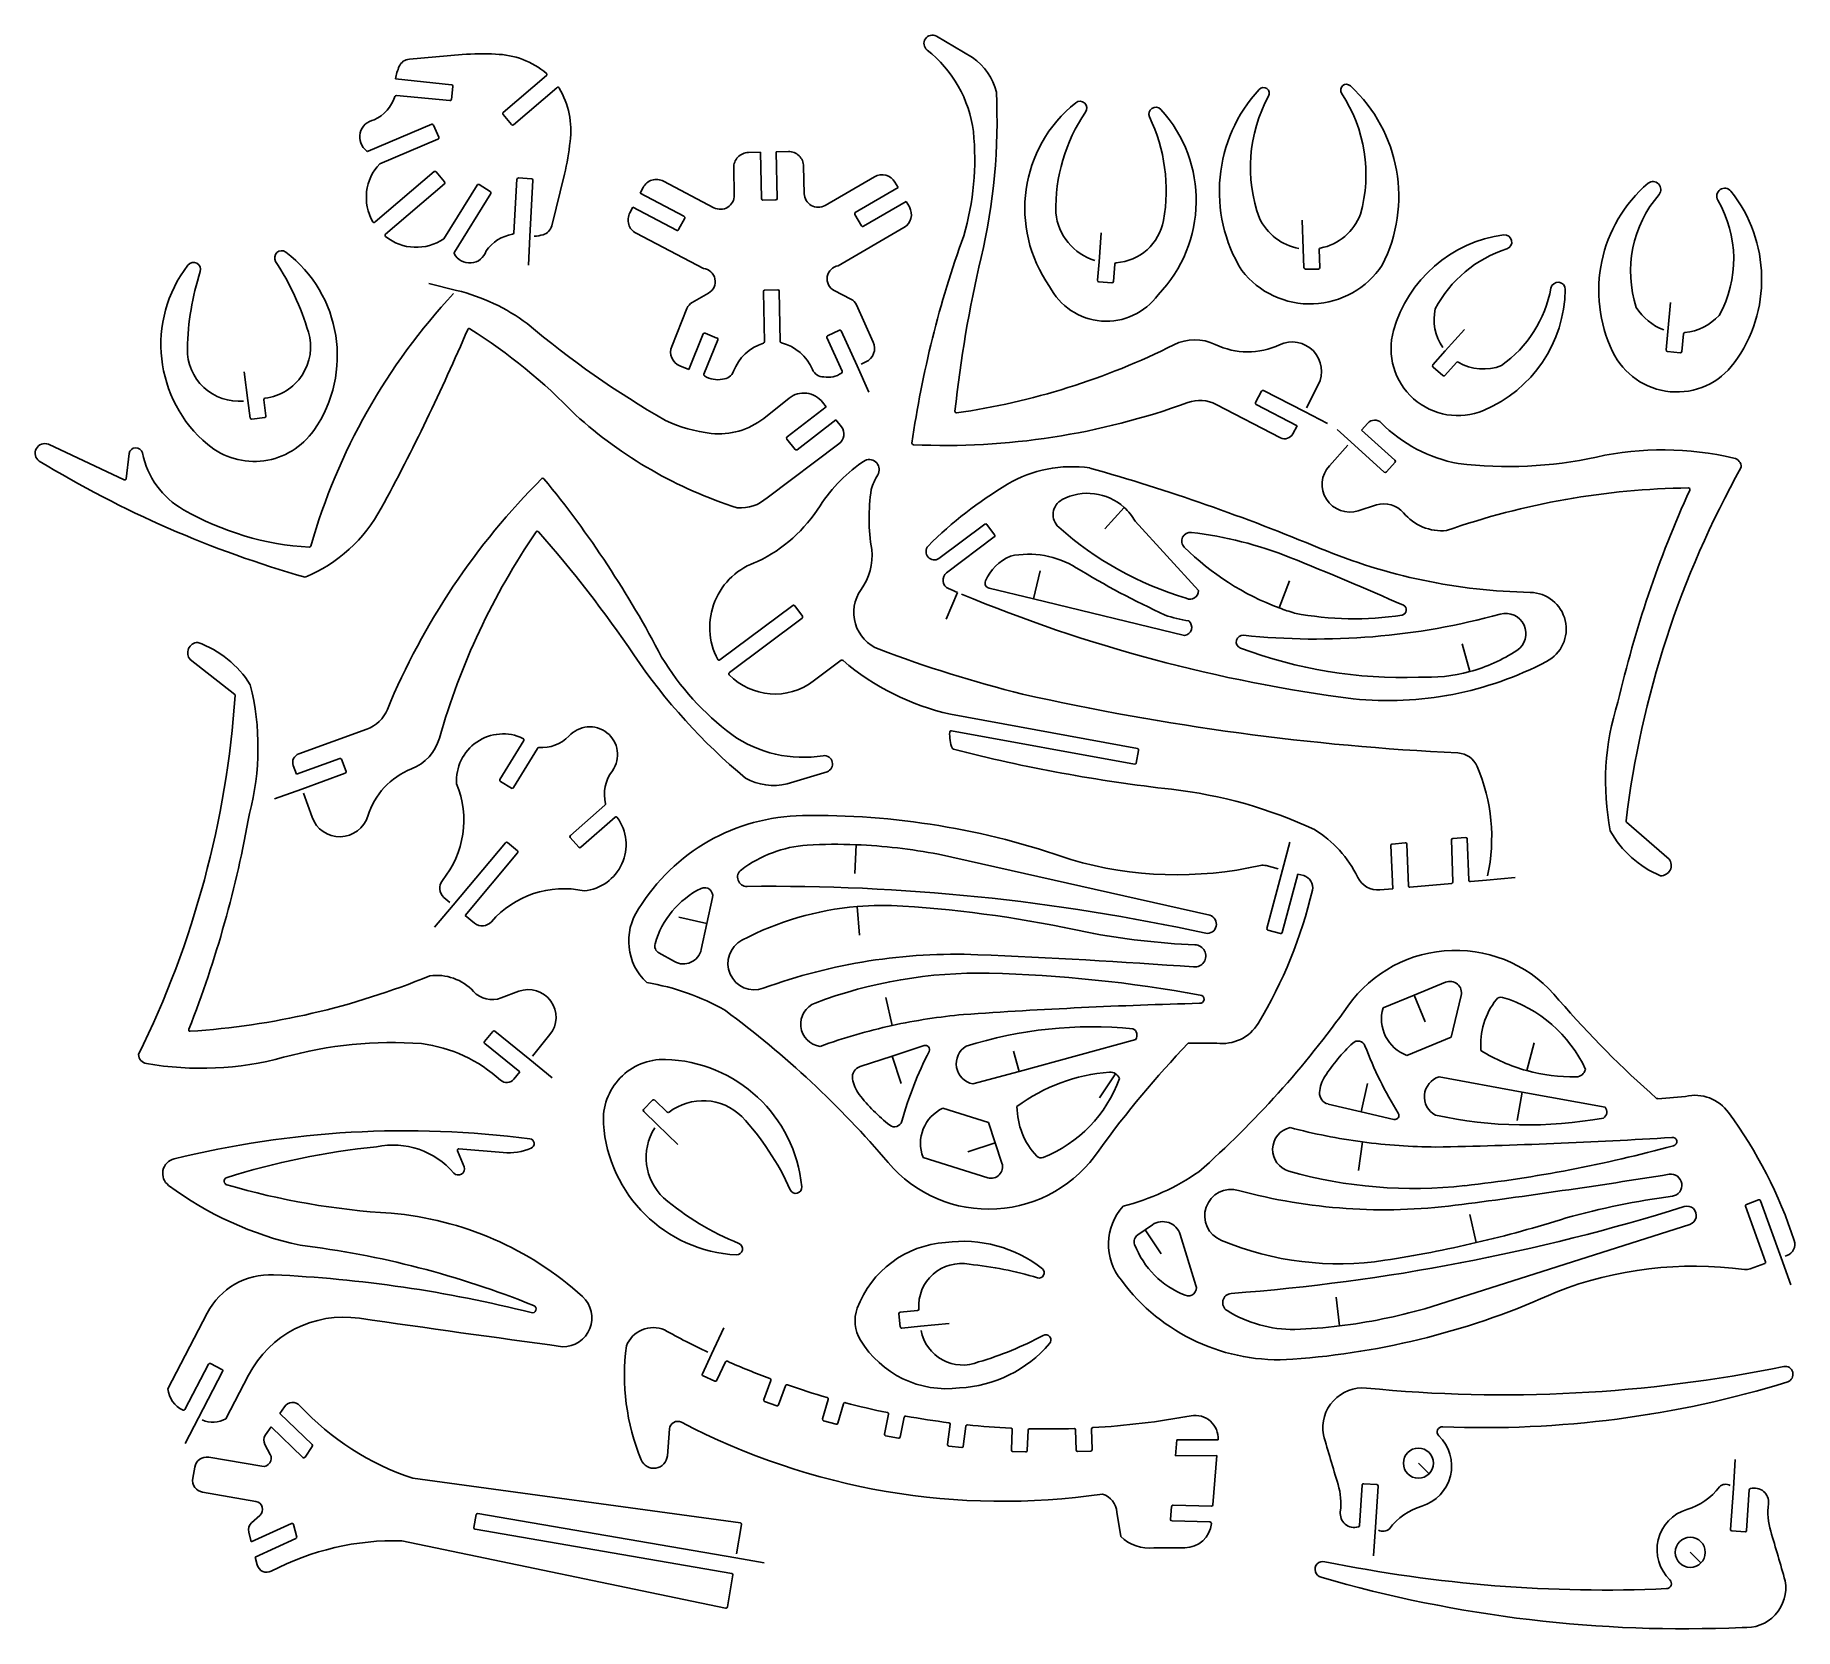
# Model space of a CAD drawing. Extents: x 0.1 to 12.3, y 0.1 to 11.2.
import ezdxf

# ---------------------------------------------------------------- set-up
doc = ezdxf.new("R2010")
doc.units = 0
doc.layers.add('WHITE', color=7, linetype='CONTINUOUS')

msp = doc.modelspace()

# ---------------------------------------------------------------- linework, layer by layer
at = {"layer": 'WHITE', "linetype": 'CONTINUOUS'}
for p, q in [((6.368, 11.148), (6.618999, 11.001)), ((2.713999, 10.99), (3.081, 11.021)), ((3.664999, 10.876), (3.365, 10.62)), ((3.006, 10.812), (2.618, 10.853)), ((2.624, 10.737), (2.994999, 10.702)), ((3.006, 10.711), (3.015, 10.801)), ((3.437, 10.535), (3.736999, 10.792)), ((2.868999, 10.538), (2.428999, 10.351)), ((2.917999, 10.448), (2.881999, 10.532)), ((3.364, 10.605), (3.423, 10.536)), ((2.509, 10.265), (2.911999, 10.435)), ((5.065, 10.343), (5.147999, 10.344)), ((5.147999, 10.344), (5.155, 10.023)), ((5.257999, 10.347), (5.342, 10.349)), ((5.264999, 10.025), (5.257999, 10.347)), ((2.884999, 10.21), (2.476999, 9.861)), ((2.957999, 10.139), (2.898999, 10.208)), ((3.46, 10.157), (3.437999, 9.784999)), ((3.562, 10.161), (3.470999, 10.166)), ((3.549999, 9.760999), (3.571, 10.15)), ((3.789, 10.192), (3.700999, 9.833999)), ((4.475999, 10.144), (4.826, 9.96)), ((4.967, 10.047), (4.962999, 10.236)), ((5.447999, 10.247), (5.452, 10.057)), ((5.596, 9.975999), (5.939, 10.175)), ((6.080999, 10.137), (6.103, 10.099)), ((2.549, 9.776), (2.957, 10.125)), ((3.184, 10.117), (2.953, 9.744999)), ((3.026, 9.652), (3.278, 10.058)), ((3.275, 10.072), (3.197999, 10.12)), ((4.314, 10.061), (4.335, 10.1)), ((4.618, 9.901), (4.314, 10.061)), ((5.164999, 10.013), (5.255, 10.015)), ((6.103, 10.099), (5.806, 9.925999)), ((4.243, 9.923999), (4.263, 9.963)), ((4.263, 9.963), (4.566999, 9.803999)), ((4.580999, 9.807999), (4.623, 9.887999)), ((5.802999, 9.913), (5.848, 9.835)), ((5.861999, 9.831), (6.158999, 10.003)), ((6.158999, 10.003), (6.181, 9.965)), ((3.539999, 9.560999), (3.549999, 9.760999)), ((4.752999, 9.538999), (4.285999, 9.782999)), ((6.143, 9.822999), (5.688, 9.557999)), ((7.51, 9.786), (7.495999, 9.586)), ((8.904, 9.873999), (8.911999, 9.673999)), ((8.911999, 9.673999), (8.916999, 9.543999)), ((9.027, 9.545), (9.022, 9.67)), ((7.495999, 9.586), (7.486, 9.456999)), ((7.596, 9.447999), (7.605, 9.569)), ((8.927, 9.534999), (9.017, 9.534999)), ((2.848, 9.435), (3.042, 9.387)), ((7.494999, 9.446), (7.585, 9.439)), ((4.675, 9.303), (4.788, 9.368)), ((5.169, 9.378), (5.176, 9.031)), ((5.269, 9.390999), (5.178999, 9.388999)), ((5.285999, 9.032999), (5.278999, 9.380999)), ((5.659999, 9.385999), (5.776, 9.326999)), ((5.814, 9.286999), (5.929999, 9.029)), ((11.459, 9.302), (11.44, 9.102999)), ((4.532999, 8.998999), (4.638, 9.262)), ((4.750999, 9.085), (4.651999, 8.838999)), ((4.756999, 8.805999), (4.853, 9.043999)), ((4.847, 9.057), (4.763999, 9.090999)), ((5.609, 9.06), (5.714, 8.826999)), ((5.696, 9.111), (5.613999, 9.072999)), ((5.817999, 8.864), (5.709, 9.105999)), ((10.03, 9.116999), (9.897, 8.967)), ((11.44, 9.102999), (11.428, 8.973999)), ((11.537, 8.963), (11.549, 9.085)), ((9.897, 8.967), (9.810999, 8.869999)), ((11.437, 8.963), (11.526, 8.954)), ((1.567999, 8.822999), (1.595, 8.623999)), ((4.651999, 8.838999), (4.59, 8.864)), ((5.901, 8.680999), (5.817999, 8.864)), ((5.879, 8.890999), (5.846, 8.876)), ((9.812, 8.855999), (9.878999, 8.796999)), ((9.894, 8.798), (9.973999, 8.887999)), ((8.623, 8.689), (8.581, 8.609999)), ((8.92, 8.546999), (8.635999, 8.694)), ((9.015999, 8.732), (8.934, 8.572999)), ((1.595, 8.623999), (1.610999, 8.501999)), ((1.72, 8.517), (1.705, 8.628999)), ((5.171, 8.5), (5.347, 8.64)), ((5.605, 8.579), (5.334, 8.371)), ((5.578999, 8.612), (5.605, 8.579)), ((8.753999, 8.366), (8.309, 8.597)), ((8.586, 8.595999), (8.869, 8.449)), ((9.079999, 8.463999), (8.92, 8.546999)), ((1.621999, 8.494), (1.712, 8.505999)), ((5.401999, 8.282999), (5.671999, 8.491)), ((5.671999, 8.491), (5.71, 8.442)), ((8.869, 8.449), (8.84, 8.392999)), ((9.145999, 8.423999), (9.241999, 8.336999)), ((9.315999, 8.418999), (9.359, 8.467)), ((9.548, 8.21), (9.315999, 8.418999)), ((0.210999, 8.321), (0.736999, 8.074)), ((5.692999, 8.324), (5.195, 7.949999)), ((5.331999, 8.357), (5.388, 8.284999)), ((9.093, 8.171999), (9.222, 8.314999)), ((9.241999, 8.336999), (9.473999, 8.128)), ((0.750999, 8.081999), (0.772, 8.255999)), ((9.487999, 8.128999), (9.548999, 8.196)), ((7.535999, 7.735), (7.67, 7.882999)), ((9.418999, 7.9), (9.293, 7.86)), ((6.703999, 7.765999), (6.386, 7.527999)), ((6.771999, 7.691999), (6.717999, 7.763999)), ((8.185, 7.307), (7.745999, 7.787)), ((6.439, 7.429999), (6.769999, 7.677999)), ((7.087999, 7.442999), (7.040999, 7.249)), ((6.734, 7.322999), (7.040999, 7.249)), ((8.815999, 7.373), (8.746, 7.185999)), ((5.372, 7.203), (4.867, 6.826)), ((5.439, 7.129), (5.386, 7.201)), ((6.436999, 7.109), (6.513999, 7.294)), ((7.040999, 7.249), (8.088999, 6.993999)), ((4.933, 6.737999), (5.436999, 7.114999)), ((10.014, 6.938), (10.067, 6.744999)), ((1.503, 6.586999), (1.195, 6.828)), ((5.709, 6.822999), (5.514999, 6.677999)), ((1.947999, 6.175), (2.418999, 6.346)), ((7.762, 6.210999), (6.465, 6.448999)), ((3.342, 5.998), (3.506999, 6.268)), ((6.473, 6.335), (7.743, 6.103)), ((2.230999, 6.143), (1.930999, 6.033999)), ((2.275, 6.052999), (2.243999, 6.137)), ((3.601999, 6.212999), (3.436, 5.940999)), ((7.754, 6.111), (7.769999, 6.198999)), ((1.930999, 6.033999), (1.909, 6.092999)), ((1.968, 5.931), (2.269, 6.039999)), ((3.421999, 5.936999), (3.345999, 5.984)), ((5.61, 6.051), (5.333, 5.966)), ((1.779999, 5.861999), (1.968, 5.931)), ((2.039999, 5.735), (1.978999, 5.902999)), ((3.831, 5.609), (4.07, 5.82)), ((4.140999, 5.735), (3.904, 5.526999)), ((11.153, 5.702), (11.448, 5.446)), ((3.017999, 5.125999), (3.38, 5.559)), ((3.394, 5.559999), (3.463, 5.501999)), ((3.89, 5.527999), (3.829999, 5.594999)), ((5.802999, 5.344999), (5.810999, 5.545)), ((8.819999, 5.563), (8.767999, 5.369999)), ((9.52, 5.539), (9.531999, 5.239999)), ((9.619, 5.558), (9.529, 5.55)), ((9.640999, 5.26), (9.63, 5.547999)), ((9.939, 5.578), (9.949999, 5.288)), ((10.038, 5.596), (9.947999, 5.587999)), ((10.06, 5.298999), (10.049, 5.586999)), ((3.464999, 5.487999), (3.101999, 5.054999)), ((8.263999, 5.056), (6.381999, 5.479)), ((8.654999, 5.4), (8.739, 5.377999)), ((8.767999, 5.369999), (8.659999, 4.965)), ((8.765999, 4.936999), (8.875, 5.342)), ((8.875, 5.342), (8.914999, 5.330999)), ((9.940999, 5.276999), (9.652, 5.250999)), ((10.183, 5.298999), (10.071, 5.289)), ((10.382, 5.317999), (10.183, 5.298999)), ((2.888999, 4.973), (3.017999, 5.125999)), ((2.953999, 5.179999), (2.994999, 5.144999)), ((4.776999, 4.999), (4.815999, 5.178999)), ((9.531999, 5.239999), (9.442999, 5.231999)), ((3.101999, 5.054999), (3.165999, 5.001999)), ((4.581999, 5.041999), (4.776999, 4.999)), ((5.835999, 4.918), (5.818999, 5.117)), ((4.737999, 4.818999), (4.776999, 4.999)), ((8.666999, 4.953), (8.753999, 4.928999)), ((4.443999, 4.795), (4.552, 4.735)), ((3.349999, 4.482999), (3.473, 4.528999)), ((9.899, 4.592), (9.682, 4.502999)), ((6.018, 4.486999), (6.060999, 4.291999)), ((9.682, 4.502999), (9.465, 4.414)), ((9.758, 4.317999), (9.682, 4.502999)), ((9.937999, 4.210999), (10.007, 4.5)), ((3.292, 4.250999), (3.234999, 4.181)), ((3.236999, 4.166999), (3.479, 3.97)), ((3.549, 4.056), (3.305999, 4.251999)), ((3.688999, 4.229), (3.566999, 4.078999)), ((6.283999, 4.152999), (6.060999, 4.079999)), ((6.942999, 3.973999), (7.75, 4.196)), ((8.312, 4.17), (8.114, 4.169)), ((9.630999, 4.085), (9.937999, 4.210999)), ((10.514, 4.172999), (10.461, 3.98)), ((3.703999, 3.93), (3.549, 4.056)), ((6.060999, 4.079999), (5.839, 4.006999)), ((6.124, 3.89), (6.060999, 4.079999)), ((6.903999, 4.113999), (6.942999, 3.973999)), ((3.479, 3.97), (3.438999, 3.92)), ((6.622, 3.887), (6.942999, 3.973999)), ((7.5, 3.790999), (7.611, 3.957999)), ((10.43, 3.831), (9.854999, 3.936)), ((9.357999, 3.888999), (9.312999, 3.694)), ((10.394, 3.634), (10.43, 3.831)), ((11.005, 3.726), (10.43, 3.831)), ((11.37, 3.785), (11.563, 3.801)), ((4.337999, 3.71), (4.401, 3.775)), ((4.432, 3.605999), (4.339, 3.696)), ((4.414999, 3.775), (4.501999, 3.691999)), ((6.729, 3.619999), (6.413, 3.719)), ((9.083999, 3.747999), (9.312999, 3.694)), ((9.312999, 3.694), (9.541, 3.641)), ((4.576, 3.467999), (4.432, 3.605999)), ((6.776, 3.479), (6.729, 3.619999)), ((3.048, 3.424), (3.094, 3.312999)), ((3.365, 3.411), (3.058, 3.437999)), ((6.586999, 3.415999), (6.776, 3.479)), ((6.822999, 3.338), (6.776, 3.479)), ((9.295, 3.286999), (9.321999, 3.484999)), ((6.276, 3.377), (6.723999, 3.236999)), ((12.069, 3.082999), (11.985, 3.052)), ((12.225, 2.683), (12.082, 3.076999)), ((10.066, 2.982), (10.111, 2.786999)), ((11.979, 3.039), (12.118, 2.654999)), ((7.815, 2.875999), (7.763999, 2.841)), ((7.866, 2.911), (7.815, 2.875999)), ((7.927, 2.71), (7.815, 2.875999)), ((8.168, 2.490999), (8.059, 2.842999)), ((9.753999, 2.328999), (11.592, 2.914)), ((12.265, 2.697), (12.253, 2.693)), ((12.112, 2.641999), (12.011, 2.605)), ((12.293, 2.494999), (12.225, 2.683)), ((9.14, 2.408999), (9.163999, 2.21)), ((1.039999, 1.774999), (1.312999, 2.299)), ((6.118, 2.203999), (6.109, 2.293999)), ((6.118, 2.305), (6.237999, 2.315999)), ((6.257999, 2.207999), (6.129, 2.194999)), ((6.456999, 2.226999), (6.257999, 2.207999)), ((4.894999, 2.196), (4.809999, 2.015)), ((4.809999, 2.015), (4.745999, 1.878999)), ((4.846, 1.832999), (4.906, 1.960999)), ((1.322, 1.945), (1.157999, 1.631)), ((1.251999, 1.572), (1.419, 1.894)), ((1.414999, 1.907999), (1.335, 1.949)), ((1.598999, 1.868999), (1.440999, 1.565999)), ((4.750999, 1.865), (4.833, 1.827999)), ((5.219999, 1.832), (5.171, 1.7)), ((5.274, 1.662999), (5.322999, 1.794999)), ((1.815999, 1.601999), (1.848, 1.649)), ((2.039999, 1.386999), (1.815999, 1.601999)), ((5.177, 1.687), (5.261, 1.656999)), ((5.618, 1.700999), (5.578999, 1.565)), ((5.684999, 1.536), (5.723999, 1.671)), ((6.037, 1.598), (6.008999, 1.46)), ((1.159, 1.394999), (1.251999, 1.572)), ((1.715999, 1.453999), (1.754999, 1.511)), ((1.754999, 1.511), (1.975999, 1.299)), ((4.518, 1.496999), (4.502999, 1.309999)), ((5.585999, 1.552999), (5.672999, 1.529)), ((6.116, 1.437999), (6.144999, 1.577)), ((6.462999, 1.527999), (6.446, 1.388)), ((6.554999, 1.375), (6.572999, 1.514999)), ((6.894, 1.491), (6.888, 1.350999)), ((6.998, 1.347), (7.004, 1.488)), ((7.333, 1.488999), (7.337999, 1.348999)), ((7.447999, 1.353), (7.442999, 1.495)), ((1.75, 1.319), (1.713, 1.386999)), ((1.991, 1.299999), (2.040999, 1.373999)), ((6.015999, 1.447999), (6.105, 1.430999)), ((6.454999, 1.376999), (6.544, 1.366999)), ((7.348, 1.338999), (7.438, 1.343)), ((8.036, 1.419999), (8.027, 1.309999)), ((8.321, 1.421), (8.036, 1.419999)), ((1.212, 1.154), (1.225999, 1.231999)), ((1.322999, 1.299999), (1.692, 1.236999)), ((6.896999, 1.34), (6.986999, 1.337)), ((8.027, 1.309999), (8.312, 1.310999)), ((8.312, 1.310999), (8.284999, 0.97)), ((9.711, 1.258), (9.784, 1.184999)), ((11.907, 1.282999), (11.894, 1.083999)), ((2.737999, 1.154999), (5.008999, 0.845)), ((9.319999, 1.106999), (9.300999, 0.825999)), ((9.421999, 1.11), (9.331, 1.116)), ((9.411999, 0.814999), (9.430999, 1.098999)), ((1.649999, 0.994), (1.281, 1.057)), ((11.894, 1.083999), (11.875, 0.8)), ((11.986, 0.791999), (12.004, 1.072999)), ((1.62, 0.845), (1.677999, 0.897)), ((3.177, 0.902), (3.161, 0.813)), ((4.977, 0.601999), (3.187999, 0.91)), ((7.646999, 0.750999), (7.619999, 0.917999)), ((7.999, 0.958), (7.992, 0.867999)), ((8.001999, 0.857999), (8.265, 0.851)), ((8.274999, 0.961), (8.01, 0.967)), ((1.618, 0.713999), (1.6, 0.781)), ((1.896999, 0.839999), (1.618, 0.713999)), ((1.644999, 0.607999), (1.927999, 0.736)), ((1.932999, 0.746999), (1.911, 0.833999)), ((3.17, 0.800999), (4.948999, 0.495)), ((5.017, 0.833), (4.982999, 0.630999)), ((9.397999, 0.615999), (9.411999, 0.814999)), ((11.884, 0.788999), (11.975, 0.782999)), ((4.907, 0.254), (2.663, 0.721)), ((8.090999, 0.671999), (7.876999, 0.671)), ((11.595, 0.640999), (11.669, 0.566999)), ((1.659999, 0.552999), (1.644999, 0.607999)), ((5.175, 0.568), (4.977, 0.601999)), ((4.956999, 0.483999), (4.919, 0.261999))]:
    msp.add_line(p, q, dxfattribs=at)
for centre in [(9.7103, 1.258699), (11.5953, 0.640699)]:
    msp.add_circle(centre, 0.104227, dxfattribs=at)
for centre, radius, start, end in [((6.339399, 11.0982), 0.057412, 60.13067, 231.9325), ((2.720999, 10.9062), 0.084091, 94.77492, 156.3004), ((3.2164, 9.4924), 1.534584, 86.42833, 95.06192), ((3.298599, 10.4535), 0.570657, 50.05431, 88.65447), ((5.774899, 10.3787), 0.857097, 7.326501, 51.87996), ((6.386499, 10.6643), 0.409173, 13.67274, 55.37392), ((2.9684, 10.7957), 0.355054, 156.0196, 170.7128), ((3.6584, 10.8835), 0.00999, 311.3485, 48.65222), ((2.6232, 10.727), 0.010031, 85.42679, 156.5014), ((3.005, 10.802), 0.010049, 354.2894, 84.28995), ((3.7439, 10.7848), 0.009972, 24.77514, 133.7811), ((3.2627, 10.497), 0.570664, 352.1439, 30.77607), ((2.656599, 10.564), 4.132098, 346.7083, 2.732642), ((9.3744, 10.0722), 1.043924, 137.3136, 211.6773), ((8.6367, 10.7526), 0.040408, 330.9588, 137.3066), ((9.2117, 10.7752), 0.040355, 47.50749, 213.375), ((8.322199, 10.19), 1.024401, 344.428, 33.33949), ((8.5302, 10.0386), 1.043918, 332.8361, 47.23601), ((2.3545, 10.8159), 0.273005, 295.2603, 341.8836), ((2.995999, 10.712), 0.010049, 264.2894, 354.2927), ((3.371099, 10.6121), 0.00998, 127.6736, 225.001), ((7.917399, 9.9551), 0.935956, 128.5585, 215.2438), ((8.3772, 9.956199), 1.180545, 145.61, 181.5628), ((7.3643, 10.6505), 0.047437, 324.6022, 129.6973), ((7.8893, 10.6086), 0.047529, 43.03741, 204.3542), ((7.233499, 10.0091), 0.935995, 315.8398, 42.46269), ((9.5698, 10.2397), 1.024397, 151.2132, 200.1384), ((2.490099, 10.4501), 0.120347, 99.12594, 233.7871), ((2.8726, 10.5287), 0.009962, 19.34433, 111.1614), ((3.4305, 10.5426), 0.00999, 221.3478, 310.5363), ((6.7809, 10.0799), 1.18055, 349.8571, 25.54701), ((2.908699, 10.4444), 0.009962, 289.3443, 21.15681), ((2.3001, 10.5646), 1.534821, 345.9502, 354.5565), ((4.7224, 10.2997), 1.911892, 343.7595, 5.652123), ((2.753299, 10.032), 0.337639, 136.3561, 210.0354), ((2.425699, 10.3604), 0.009962, 227.8439, 289.3443), ((5.066999, 10.239), 0.104043, 91.10162, 181.6523), ((5.343999, 10.245), 0.104019, 1.101625, 91.10171), ((2.891, 10.202), 0.01, 36.8699, 126.8721), ((2.9504, 10.1325), 0.00999, 311.3478, 40.54084), ((3.47, 10.156), 0.010049, 84.28941, 174.2925), ((3.561, 10.151), 0.010049, 354.2894, 84.28995), ((4.427299, 10.0521), 0.103988, 62.07986, 152.5725), ((5.991, 10.0849), 0.104028, 30.06625, 119.9908), ((11.9406, 9.386199), 0.979717, 130.6038, 205.5921), ((11.3361, 10.0857), 0.0553, 322.4879, 126.7663), ((3.192499, 10.1116), 0.01004, 56.78475, 147.5734), ((3.2696, 10.0635), 0.01004, 326.7848, 57.57302), ((4.871, 10.0448), 0.096, 242.0469, 1.312877), ((5.165, 10.023), 0.009999, 180, 269.9973), ((5.255, 10.025), 0.009999, 270, 359.9945), ((5.548, 10.0592), 0.096025, 181.3128, 299.9814), ((11.9922, 9.5197), 0.811253, 138.9935, 198.0754), ((11.8344, 10.0398), 0.055324, 39.56693, 208.9741), ((11.0854, 9.6042), 0.811165, 331.1663, 30.26348), ((11.1104, 9.464499), 0.979992, 323.6773, 38.53289), ((4.334699, 9.874899), 0.104006, 151.8335, 242.0798), ((4.6138, 9.891899), 0.009992, 337.0273, 65.22714), ((5.8118, 9.917799), 0.010043, 125.2724, 208.6096), ((6.0909, 9.913), 0.104028, 300.0659, 29.99081), ((7.5788, 9.960899), 0.383578, 185.5203, 253.0532), ((8.9482, 10.0489), 0.376759, 205.4496, 259.8801), ((8.957099, 10.0496), 0.37672, 281.1578, 339.0683), ((2.4697, 9.867899), 0.010044, 209.3885, 316.6135), ((2.5557, 9.768499), 0.010056, 131.7732, 228.2245), ((2.7617, 10.0232), 0.337625, 230.9506, 304.5138), ((3.472699, 9.5065), 0.27302, 99.21046, 145.7802), ((3.427999, 9.786), 0.010049, 275.7101, 354.2894), ((3.5473, 10.1155), 0.355085, 275.285, 285.3004), ((3.619499, 9.854199), 0.083966, 284.8305, 346.0796), ((4.572099, 9.8126), 0.009998, 239.3311, 332.6654), ((5.8569, 9.839599), 0.010018, 207.3324, 300.6699), ((13.2849, 7.3211), 7.157082, 160.0338, 171.9125), ((7.591199, 9.9358), 0.357527, 273.6563, 349.7208), ((10.4269, 8.856699), 0.923739, 97.77046, 164.2139), ((10.3072, 9.7217), 0.050568, 289.4019, 95.90225), ((1.828499, 9.6135), 0.048708, 54.18827, 211.569), ((1.312399, 8.933699), 0.902209, 325.0611, 52.86972), ((3.0343, 9.646499), 0.009936, 146.4659, 200.6235), ((3.132499, 9.697099), 0.12036, 206.7141, 342.0468), ((9.032, 9.6702), 0.010001, 101.5392, 181.1458), ((10.5798, 8.862599), 0.850766, 107.4979, 152.2302), ((1.8939, 9.011699), 0.902237, 142.4124, 230.2522), ((3.052, 8.944499), 1.877418, 162.2455, 178.7944), ((1.2179, 9.5327), 0.0487, 341.1926, 143.0125), ((0.214799, 8.562099), 1.877314, 16.5864, 33.12548), ((4.743299, 9.447899), 0.091553, 299.2248, 83.92235), ((5.7025, 9.467399), 0.091752, 99.09274, 242.4301), ((15.0827, 7.6377), 8.63393, 166.7677, 173.9412), ((7.615, 9.569), 0.009999, 95.71275, 180), ((8.958899, 9.8921), 0.599221, 217.8968, 326.5725), ((8.927, 9.545), 0.010049, 185.7106, 270), ((9.017, 9.545), 0.009999, 270, 0), ((7.5466, 9.6139), 0.440962, 206.8091, 324.3672), ((7.496, 9.455999), 0.010049, 174.2894, 264.2867), ((7.585999, 9.449), 0.010049, 264.2894, 354.2872), ((9.792499, 9.5584), 0.850851, 305.5338, 349.4759), ((10.6785, 9.3926), 0.05058, 0.453353, 168.1347), ((6.161999, 6.433099), 4.296748, 136.972, 164.0339), ((2.7149, 8.053199), 1.373323, 53.4889, 76.22077), ((4.7154, 9.229399), 0.083985, 118.7627, 157.1597), ((5.178999, 9.378999), 0.009999, 90, 185.7076), ((5.268999, 9.380999), 0.009999, 0, 89.99727), ((5.737599, 9.252299), 0.083991, 24.42717, 62.79429), ((9.8052, 9.407199), 0.923909, 292.7181, 359.1194), ((7.7502, 14.1516), 6.537525, 229.8172, 240.0866), ((10.1616, 9.1849), 0.342706, 167.5129, 214.4551), ((11.5508, 9.479199), 0.391629, 212.635, 249.2419), ((11.5123, 9.482899), 0.391575, 276.7021, 316.428), ((1.6712, 8.9953), 0.357868, 276.8688, 16.67767), ((-10.6255, 15.0082), 14.95424, 331.5191, 336.7954), ((3.1284, 9.1127), 0.010012, 55.99251, 160.6575), ((0.973399, 5.719899), 4.029357, 44.12017, 57.57363), ((4.760399, 9.081599), 0.010065, 69.04423, 160.1103), ((4.8436, 9.047599), 0.010065, 339.0442, 70.11636), ((5.165999, 9.0305), 0.010012, 287.5261, 2.862405), ((5.296, 9.0338), 0.010002, 184.5746, 258.4654), ((5.618099, 9.063899), 0.00998, 114.2539, 203.1975), ((5.6999, 9.1019), 0.00998, 24.25392, 113.199), ((5.835499, 8.9855), 0.104031, 294.7175, 24.71744), ((8.1605, 8.719799), 0.324632, 64.16116, 116.6282), ((8.8353, 8.826), 0.203659, 332.5165, 115.3823), ((9.983799, 8.9825), 0.463153, 164.2773, 292.6284), ((11.559, 9.084099), 0.01004, 95.77015, 174.8572), ((1.532799, 8.9764), 0.35788, 178.7832, 275.1625), ((4.6295, 8.9602), 0.103993, 158.0967, 247.6768), ((5.2644, 8.712399), 0.323009, 107.1784, 159.4106), ((5.211799, 8.7117), 0.322923, 23.02386, 75.25362), ((5.804899, 13.4255), 4.937813, 278.1862, 296.5894), ((8.527099, 9.477499), 0.517068, 244.1932, 295.2914), ((11.5022, 9.176499), 0.493762, 205.6205, 323.6732), ((11.438, 8.972999), 0.010049, 174.2894, 264.2867), ((11.527, 8.964), 0.010049, 264.2894, 354.2867), ((4.7663, 8.802499), 0.010016, 159.377, 238.0553), ((4.850399, 8.9359), 0.167721, 237.7885, 282.2546), ((4.8835, 8.855999), 0.084037, 271.7048, 339.0849), ((5.586299, 8.870999), 0.084002, 203.1174, 270.4774), ((5.616, 8.952099), 0.16762, 260.0375, 304.5244), ((5.7053, 8.822199), 0.009936, 304.8033, 28.88658), ((9.818599, 8.863499), 0.01, 139.4608, 228.6535), ((9.886099, 8.8041), 0.01004, 225, 322.3286), ((9.9813, 8.881199), 0.009976, 61.89658, 137.0309), ((10.161, 9.1855), 0.343431, 239.3653, 291.5225), ((5.4492, 8.5117), 0.164029, 37.69423, 128.5398), ((8.6321, 8.6848), 0.009992, 67.02728, 155.2249), ((1.7149, 8.630099), 0.00996, 95.19405, 186.3402), ((6.426, 13.2343), 4.922067, 267.4732, 290.0316), ((6.5069, 8.5479), 0.00996, 173.6598, 276.3378), ((8.195599, 8.3787), 0.245996, 62.54954, 109.8715), ((8.589799, 8.605299), 0.009976, 151.8937, 247.7784), ((1.620799, 8.503899), 0.009982, 190.9722, 276.9123), ((1.7101, 8.515799), 0.009982, 280.9722, 6.9151), ((5.908699, 10.7798), 3.042454, 227.8255, 252.3851), ((4.916599, 9.395499), 1.005483, 244.8953, 263.7422), ((4.863, 8.888799), 0.495971, 263.5169, 308.3856), ((5.642899, 8.3914), 0.08404, 306.6242, 37.01989), ((9.4064, 8.423999), 0.063998, 44.62125, 137.7865), ((10.1713, 9.184499), 1.01456, 224.8483, 259.4764), ((0.1868, 8.2586), 0.066982, 68.80265, 234.6015), ((0.8178, 8.250199), 0.046165, 12.23431, 172.7826), ((1.6389, 8.705699), 0.503983, 230.2978, 325.0518), ((5.34, 8.362999), 0.01, 126.8699, 216.8666), ((6.209, 8.327), 0.009999, 174.2926, 270), ((8.7834, 8.422899), 0.064012, 242.6738, 332.1539), ((4.0271, 14.5759), 7.45986, 238.6677, 254.1687), ((1.4404, 8.3789), 0.589515, 191.6359, 240.2648), ((5.395999, 8.290999), 0.01, 216.8699, 306.8721), ((6.4537, 7.3228), 1.058961, 123.1904, 147.3574), ((5.9017, 8.144599), 0.070104, 329.4433, 113.2737), ((9.541399, 8.2025), 0.01, 319.4608, 48.64943), ((10.3328, 11.0375), 2.871518, 263.0633, 282.3098), ((11.4055, 6.1156), 2.16592, 76.88382, 102.2755), ((11.8824, 8.16), 0.066619, 0.859761, 77.34059), ((0.7411, 8.0831), 0.00998, 245.7461, 353.6567), ((7.108799, 4.597999), 4.922054, 134.9243, 157.4822), ((3.639499, 8.0753), 0.010076, 41.77296, 130.1696), ((-1.885999, 3.542099), 7.157148, 27.49162, 39.36933), ((6.294699, 7.9013), 0.392209, 148.024, 164.3657), ((7.3052, 7.2977), 0.867632, 81.59625, 120.795), ((3.5715, -5.4804), 14.17233, 67.35121, 74.19305), ((9.2343, 8.0425), 0.191707, 137.4952, 287.8301), ((9.4805, 8.1356), 0.01, 229.4608, 318.6494), ((17.7606, 4.9104), 6.658911, 150.7804, 173.0946), ((5.0095, 8.1574), 0.278253, 265.5681, 311.8097), ((7.2114, 7.8083), 1.309562, 171.2728, 189.5515), ((8.2894, 5.639999), 2.795476, 120.7282, 135.0493), ((7.294999, 7.832999), 0.117647, 117.8719, 228.4475), ((7.4165, 7.603099), 0.377632, 47.83347, 117.861), ((11.6485, 2.742199), 5.276206, 90.7113, 109.2959), ((18.6271, 4.8015), 7.729309, 155.5309, 167.0625), ((11.5834, 8.008), 0.009947, 329.8265, 92.28843), ((2.136899, 9.591799), 1.988179, 240.1725, 266.6581), ((1.5727, 8.390799), 1.076788, 292.917, 331.4999), ((4.6545, 8.473699), 1.076874, 296.1439, 327.4301), ((7.415699, 7.6036), 0.377801, 29.04135, 47.69262), ((9.4717, 7.7314), 0.176666, 40.01735, 107.3582), ((9.874099, 8.0696), 0.34897, 220.06, 275.08), ((7.6697, 4.926699), 4.937909, 145.6486, 164.0455), ((3.601399, 7.7075), 0.01, 40.53915, 146.7877), ((-2.870399, 2.007699), 8.63391, 34.19456, 41.36984), ((6.71, 7.757999), 0.01, 36.8699, 126.8705), ((6.763999, 7.685999), 0.01, 306.8699, 36.87045), ((8.7754, 9.504799), 2.350639, 228.4733, 253.3274), ((8.1302, 7.6497), 0.060682, 83.56596, 224.6664), ((7.815599, 5.020799), 2.708329, 68.23159, 83.18461), ((2.021199, 7.617), 0.010001, 268.8542, 348.4635), ((5.5152, 7.5499), 0.406881, 324.392, 5.797466), ((6.354599, 7.576799), 0.058029, 138.777, 302.759), ((9.4025, 8.9398), 1.87267, 225.3743, 249.4776), ((10.5581, 11.2712), 3.977838, 247.3932, 268.9615), ((5.2746, 7.051899), 0.477781, 107.741, 207.8094), ((7.017199, 7.238599), 0.336221, 113.8967, 156.4389), ((7.0067, 6.9257), 0.632933, 58.43697, 101.4555), ((10.3351, 12.3513), 5.732238, 238.4764, 245.4563), ((0.121399, -14.2187), 23.42931, 66.12029, 68.20604), ((6.477799, 7.379), 0.064, 127.2633, 247.2011), ((6.7417, 7.358099), 0.035934, 155.5033, 257.6269), ((5.378, 7.195), 0.01, 36.8699, 126.8705), ((6.0675, 7.1546), 0.27231, 144.4305, 249.242), ((10.643, 17.0657), 10.60824, 246.7355, 247.0937), ((10.6148, 17.0772), 10.6082, 247.4227, 262.6571), ((8.127699, 7.303899), 0.057477, 242.3204, 3.097116), ((9.5902, 7.171999), 0.036636, 280.6965, 64.41614), ((10.4811, 7.039999), 0.254047, 297.6545, 88.89483), ((5.430999, 7.122999), 0.01, 306.8699, 36.87099), ((8.224399, 7.8702), 0.781477, 249.7564, 262.1747), ((8.079999, 7.0517), 0.058397, 278.8655, 49.37738), ((9.0008, 11.7588), 4.788279, 263.9724, 285.47), ((9.400899, 8.9404), 1.872648, 249.5299, 252.9555), ((9.2658, 9.3316), 2.220497, 259.2599, 278.5782), ((10.3149, 7.0086), 0.140339, 303.8146, 105.2442), ((8.4932, 6.9512), 0.04605, 84.01704, 249.4439), ((1.2492, 6.8752), 0.071871, 91.75513, 221.0509), ((1.006399, 6.275499), 0.713302, 32.04795, 70.28728), ((7.689599, 9.1812), 4.132159, 214.1761, 230.1898), ((6.098199, 7.8368), 1.911952, 211.2125, 233.0918), ((9.1293, 15.2504), 8.927711, 249.2823, 255.9703), ((9.5895, 9.8493), 3.144662, 249.2817, 272.2143), ((9.770299, 7.838199), 1.132747, 285.1846, 303.3492), ((4.8608, 6.8338), 0.009963, 208.612, 308.4802), ((4.939199, 6.73), 0.010041, 127.7753, 224.1931), ((5.249199, 7.033299), 0.44372, 224.37, 306.8002), ((5.7143, 6.814499), 0.010056, 48.22452, 121.9447), ((6.8431, 8.131599), 1.724558, 229.4091, 257.3353), ((9.498499, 8.912599), 2.36876, 264.197, 297.6836), ((9.7701, 7.838199), 1.132742, 267.0093, 285.1943), ((-0.121399, 6.219599), 1.786032, 345.1546, 14.0767), ((10.8371, 23.8672), 17.70676, 257.3685, 267.2385), ((-5.1374, 7.0326), 6.658859, 333.7744, 356.094), ((1.496, 6.579699), 0.010024, 355.9958, 46.20156), ((2.334699, 6.5771), 0.245995, 290.0408, 337.5108), ((12.7938, 5.983799), 1.786006, 162.125, 191.0658), ((3.9646, 6.1694), 0.192833, 324.711, 138.5739), ((2.609799, 6.373), 0.324638, 291.5393, 344.0885), ((3.3635, 5.9909), 0.322368, 64.55576, 184.2515), ((3.4983, 6.272799), 0.009936, 331.1134, 68.09141), ((3.625399, 6.4959), 0.278263, 267.0338, 314.3739), ((5.444899, 7.007699), 0.857033, 234.7281, 279.3404), ((6.7037, 6.306699), 0.243453, 175.4532, 202.6362), ((6.471, 6.3252), 0.010031, 78.46615, 175.4261), ((1.9692, 6.114599), 0.063957, 109.3406, 199.7382), ((2.2346, 6.1336), 0.009995, 19.88517, 110.9566), ((3.6107, 6.207999), 0.010004, 88.28164, 150.1133), ((5.5908, 6.105), 0.057404, 289.573, 96.80313), ((6.488299, 6.216799), 0.010066, 202.2251, 256.7921), ((9.233799, 16.9045), 11.04474, 255.5942, 263.5809), ((7.7442, 6.1129), 0.009972, 263.0888, 349.0266), ((7.7603, 6.2012), 0.009946, 347.2213, 80.15926), ((9.976099, 6.0272), 0.154002, 22.85158, 87.05956), ((2.265599, 6.049399), 0.009995, 289.8852, 20.95615), ((2.9197, 5.5904), 0.517052, 111.643, 162.7181), ((3.350499, 5.9929), 0.009972, 149.037, 243.178), ((4.345099, 5.891699), 0.278256, 143.2989, 193.0224), ((5.2422, 6.365), 0.409201, 241.0297, 282.8204), ((8.965499, 5.595099), 1.253085, 347.7395, 23.11333), ((2.4296, 5.715199), 0.662145, 320.8348, 22.35095), ((3.4271, 5.945499), 0.009972, 239.0353, 333.178), ((7.641699, 2.7603), 3.188773, 64.9868, 83.56654), ((-6.0089, 7.092599), 7.729293, 338.5493, 350.0871), ((2.2315, 5.804399), 0.203662, 199.9206, 342.7484), ((4.0641, 5.828), 0.00994, 306.4088, 5.767696), ((4.148099, 5.728), 0.00992, 37.21644, 135.4069), ((5.4607, 4.3898), 1.357327, 90.8738, 148.4506), ((5.5239, 0.4291), 5.318562, 70.48031, 90.90388), ((3.8942, 5.545799), 0.322372, 275.6611, 35.71127), ((8.583999, 4.980599), 0.782911, 25.60934, 58.76263), ((11.6641, 5.987999), 0.713192, 209.1132, 247.3109), ((11.1598, 5.7093), 0.009946, 170.1589, 227.0318), ((3.3875, 5.5524), 0.00999, 49.46019, 138.6522), ((3.457, 5.493999), 0.01, 323.1295, 53.1301), ((3.837599, 5.601499), 0.01, 131.3449, 220.5392), ((3.8975, 5.534599), 0.01, 221.3476, 310.5392), ((5.5402, 4.6677), 0.877952, 94.45526, 126.6598), ((5.664199, 1.7028), 3.845003, 87.81195, 92.86523), ((5.656199, 1.703), 3.845121, 79.11965, 87.69272), ((9.5299, 5.539999), 0.01004, 95.14276, 185.7674), ((9.619999, 5.547999), 0.009999, 0, 95.70734), ((9.949, 5.577999), 0.010049, 95.71059, 179.9973), ((10.039, 5.585999), 0.010049, 5.710593, 95.70734), ((5.053999, 5.3202), 0.064243, 126.2634, 271.7846), ((8.0375, 7.969699), 2.632812, 253.7554, 282.6707), ((8.632999, 5.3189), 0.08405, 74.82242, 102.3661), ((11.3915, 5.4017), 0.071796, 268.0034, 38.09896), ((3.0083, 5.2441), 0.084038, 140.9888, 229.7317), ((4.761499, 5.191699), 0.05596, 346.8826, 115.9695), ((5.2242, -8.8178), 14.07481, 77.64401, 90.68472), ((8.8933, 5.249799), 0.084049, 346.3773, 75.03785), ((9.428999, 5.385399), 0.154037, 205.5337, 275.2146), ((9.651, 5.261), 0.010049, 185.7101, 275.7106), ((9.939999, 5.287), 0.010049, 275.7128, 5.710593), ((10.0701, 5.299), 0.01004, 180.0027, 275.1428), ((3.7841, 4.578299), 0.662065, 77.62418, 139.1894), ((5.005899, 4.693699), 0.610688, 116.1245, 164.2955), ((5.9974, 3.017399), 2.107163, 86.22861, 94.85669), ((5.8833, 5.951099), 3.17468, 328.8091, 346.8712), ((3.219899, 5.0664), 0.083979, 230.0721, 318.7179), ((4.628, 4.8775), 0.393091, 145.5216, 227.2165), ((5.997799, 3.0174), 2.107199, 94.86751, 117.6474), ((5.5932, -3.2596), 8.397161, 77.48377, 86.29377), ((8.245699, 4.9945), 0.064236, 261.3149, 73.42902), ((5.105899, 4.7223), 0.1831, 117.9786, 289.8202), ((8.390299, 10.0811), 5.235124, 259.2408, 267.4896), ((8.669799, 4.9627), 0.010066, 166.7921, 253.8992), ((8.756099, 4.938799), 0.010022, 257.9052, 349.6949), ((4.4718, 4.8436), 0.05596, 164.0265, 240.2293), ((4.6139, 4.845799), 0.126918, 240.8095, 347.8138), ((6.4999, 0.9115), 3.874614, 87.70585, 110.1055), ((4.7909, -41.272), 46.09271, 85.81825, 87.68219), ((8.1598, 4.7743), 0.076697, 264.1631, 89.10387), ((9.9684, 3.897), 0.916245, 38.54845, 144.6586), ((2.903399, 4.2904), 0.348972, 42.90982, 97.97221), ((6.6593, 1.458299), 3.196572, 88.66095, 110.7266), ((6.513099, -4.6606), 9.317213, 79.58147, 88.64146), ((0.8515, 9.517), 5.276193, 273.7328, 292.3167), ((3.288199, 4.6486), 0.176739, 223.0282, 290.465), ((3.5396, 4.349199), 0.191738, 321.1815, 110.3252), ((4.0987, 2.986499), 1.623825, 60.22842, 80.70416), ((9.929499, 4.5184), 0.079654, 346.6442, 112.5089), ((0.931399, -0.992), 6.69478, 40.34361, 53.59156), ((5.583799, 4.301899), 0.156393, 110.9034, 261.989), ((9.135, -32.5412), 36.99919, 91.45891, 93.997), ((3.7597, 8.298999), 6.694706, 311.4229, 324.6638), ((8.195499, 4.4745), 0.028609, 264.9869, 84.98575), ((9.723999, 4.3383), 0.269836, 163.7075, 249.839), ((10.6531, 4.1582), 0.510669, 141.943, 184.5149), ((10.2827, 4.448599), 0.040028, 73.60239, 142.413), ((10.0275, 3.598999), 0.927061, 24.80967, 73.29487), ((16.1119, 9.185999), 7.19102, 221.0028, 228.6595), ((6.918699, 0.406699), 3.978753, 102.4487, 109.937), ((6.911099, 0.405199), 3.978678, 95.1205, 102.3372), ((7.4526, 1.3401), 2.943097, 84.57204, 107.3692), ((8.3513, 4.456799), 0.289474, 262.1974, 328.836), ((1.194199, 4.261999), 0.010031, 156.5014, 274.5748), ((2.600199, 1.302399), 2.87149, 86.03011, 105.3101), ((2.664499, 3.1613), 1.01464, 47.80418, 82.38259), ((3.242999, 4.175), 0.01, 143.1301, 233.1323), ((3.299499, 4.2444), 0.01, 49.46085, 138.6524), ((6.292299, 4.125599), 0.028622, 333.8826, 106.8523), ((6.6493, 4.0274), 0.143026, 121.7676, 258.9965), ((13.3119, -0.799999), 7.190905, 136.2897, 143.9774), ((7.709199, 4.224999), 0.050056, 324.5954, 64.15239), ((10.0882, 3.277699), 1.220828, 133.0383, 147.2016), ((9.2911, 4.1317), 0.05257, 21.53831, 133.3065), ((11.8494, 5.1016), 2.683411, 200.7475, 211.8895), ((0.902499, 4.094599), 0.0666, 183.9566, 260.0568), ((1.2711, 6.161299), 2.165894, 259.8927, 285.283), ((4.477499, 3.6387), 0.418458, 88.42521, 183.7959), ((4.462399, 3.0801), 0.977218, 5.572909, 88.44028), ((8.709699, 2.8963), 2.683385, 153.0368, 164.1763), ((10.7846, 5.156499), 1.220184, 238.3316, 254.6209), ((3.389199, 3.9602), 0.064, 227.5335, 321.0885), ((5.8623, 3.934499), 0.076152, 107.8163, 188.6832), ((6.0198, 3.9583), 0.235461, 188.6222, 217.4929), ((7.656699, 2.752), 1.220228, 94.16858, 126.7271), ((6.764799, 4.2382), 0.927066, 291.728, 340.189), ((7.5735, 3.901299), 0.067978, 56.52032, 94.64481), ((7.5728, 3.901799), 0.067929, 19.0751, 55.79554), ((9.2599, 3.811499), 0.235415, 147.2077, 176.2248), ((9.894599, 3.7986), 0.142992, 106.0775, 243.1483), ((10.7862, 5.1561), 1.220232, 254.5435, 270.8358), ((10.803, 4.003799), 0.067807, 270.845, 346.5373), ((6.7997, 4.5606), 1.22083, 217.6424, 231.8159), ((9.101399, 3.822599), 0.076526, 176.7039, 256.871), ((11.3682, 3.7948), 0.009963, 231.5198, 280.4054), ((11.6269, 3.518599), 0.289539, 36.05059, 102.7499), ((4.3456, 3.7035), 0.00999, 139.462, 228.6522), ((4.407999, 3.767899), 0.00997, 45.40689, 134.5937), ((4.509099, 3.698999), 0.00997, 224.5937, 306.4087), ((4.750199, 3.385299), 0.385709, 45.82968, 127.574), ((3.6357, 2.381899), 1.884721, 24.18381, 42.78104), ((6.5275, 3.4747), 0.269801, 115.1118, 201.2296), ((7.4377, 3.7341), 0.510716, 180.46, 222.9688), ((9.5467, 3.669), 0.028574, 258.4934, 31.68654), ((10.4611, 6.545599), 2.943061, 257.6175, 280.4123), ((10.9669, 3.693599), 0.049959, 301.4948, 40.37756), ((9.2989, 1.814399), 3.174662, 18.12505, 36.19165), ((2.687699, -3.151), 6.713599, 82.62051, 103.8288), ((5.034999, 3.6778), 0.977285, 183.9194, 266.8326), ((4.742, 3.377299), 0.385737, 147.9537, 226.6072), ((6.0774, 3.6425), 0.052649, 232.02, 344.0095), ((8.8561, 3.4325), 0.156487, 102.9617, 254.0193), ((9.848699, 7.428699), 3.978716, 255.0309, 262.3929), ((2.9734, -1.547499), 5.022109, 95.55791, 107.7303), ((2.6031, 2.9151), 0.548381, 40.19218, 102.2239), ((3.0572, 3.427999), 0.010031, 85.42608, 203.4981), ((3.4016, 3.804699), 0.39538, 264.6888, 293.4593), ((3.545599, 3.473299), 0.033986, 293.1766, 82.56133), ((6.732299, 3.935199), 0.916229, 220.3476, 326.4626), ((9.8489, 7.428699), 3.97874, 262.39, 269.7422), ((9.1594, 40.4431), 36.9992, 271.0401, 273.5773), ((9.006799, 12.4425), 9.317185, 276.3234, 285.3806), ((11.473, 3.4875), 0.028935, 279.9506, 99.94904), ((1.1078, 3.2669), 0.104001, 103.7826, 232.8546), ((3.053, 3.299099), 0.043292, 224.1559, 18.72791), ((6.7473, 3.3131), 0.079587, 252.9767, 18.2076), ((7.0926, 3.413899), 0.039954, 224.2902, 292.6523), ((2.464799, 5.0934), 2.379435, 233.3661, 257.653), ((1.455999, 3.213), 0.025942, 117.5528, 254.3579), ((2.891799, 8.1372), 5.155216, 253.7474, 266.6104), ((5.393499, 3.170099), 0.04173, 202.6938, 6.733823), ((7.265, 4.614299), 1.62383, 284.1877, 304.6824), ((9.6791, 6.3591), 3.196666, 254.2799, 276.356), ((4.099, 48.7639), 46.09269, 277.3116, 279.1756), ((11.4605, 3.184999), 0.076865, 278.6045, 98.60404), ((5.6991, 4.5318), 1.884659, 229.5771, 248.1935), ((8.412099, 2.973399), 0.183109, 73.53453, 248.5066), ((9.474699, 6.889499), 3.874646, 254.8795, 277.2697), ((12.1497, -2.0821), 5.235151, 97.43792, 105.6894), ((11.9884, 3.0426), 0.009995, 109.8852, 200.9576), ((12.0726, 3.073599), 0.009995, 19.88517, 110.9511), ((2.395799, 0.7372), 2.261895, 47.80605, 85.15096), ((7.9541, 2.776099), 0.392962, 137.8058, 219.5274), ((7.9376, 2.8062), 0.126855, 16.86364, 124.3411), ((7.351299, 16.4697), 14.0748, 274.3261, 287.3734), ((8.2019, 10.9641), 8.397001, 283.1414, 287.5507), ((11.573, 2.9755), 0.064368, 287.1682, 107.1683), ((7.7954, 2.7947), 0.055943, 124.1446, 200.604), ((1.1964, -3.516899), 6.331665, 67.93443, 83.10968), ((4.9822, 2.743699), 0.041717, 268.3517, 66.31596), ((6.4778, 2.0879), 0.701596, 93.74291, 159.6409), ((6.553699, 1.908599), 0.887748, 51.77462, 97.87909), ((8.313899, 2.9917), 0.610643, 200.7856, 248.8938), ((9.1568, 4.748), 2.107615, 247.3454, 278.766), ((8.2065, 10.9652), 8.397026, 278.7094, 283.1091), ((12.2362, 2.7759), 0.083959, 290.053, 18.11125), ((1.751099, 2.0703), 0.494201, 87.46008, 152.4342), ((1.3831, -6.314299), 8.886857, 75.82725, 87.48541), ((6.5402, 2.348299), 0.293972, 79.06076, 184.155), ((6.3651, 0.230499), 2.417551, 73.04765, 84.51933), ((7.079699, 2.578099), 0.036415, 254.5517, 50.13366), ((11.6211, -0.008399), 2.632755, 82.36265, 111.2708), ((11.9829, 2.6842), 0.084037, 261.8603, 289.5346), ((12.1087, 2.6514), 0.009972, 289.3477, 21.16126), ((8.742499, 3.3329), 1.357334, 216.474, 274.0769), ((8.1147, 2.473999), 0.055968, 248.2936, 17.69004), ((8.4588, 7.2839), 5.318522, 274.0994, 294.5195), ((3.566999, 2.326499), 0.025773, 251.9165, 71.91636), ((3.780699, 2.2654), 0.199555, 268.6498, 47.7012), ((6.0582, 2.243799), 0.254004, 159.6816, 211.2499), ((6.236999, 2.325999), 0.010049, 275.7106, 5.710051), ((8.4172, 2.371), 0.064137, 93.75465, 238.8831), ((8.700499, 6.026999), 3.845038, 276.9236, 285.9014), ((2.2608, 1.5248), 0.745943, 81.73737, 152.5212), ((25.9455, 165.6461), 165.0755, 261.7885, 262.2819), ((4.4045, 1.999199), 0.199273, 66.49564, 158.5723), ((6.119, 2.294999), 0.010049, 95.71275, 185.7106), ((6.128, 2.204999), 0.010049, 185.7101, 275.7106), ((8.845499, 3.062799), 0.87789, 238.2852, 270.4895), ((8.700799, 6.026999), 3.845013, 272.2686, 276.9191), ((7.1412, 6.973899), 5.479326, 240.9908, 244.5082), ((6.4407, 2.476), 0.701524, 211.2565, 277.2303), ((6.550899, 2.2327), 0.294087, 190.7214, 291.9859), ((6.480399, 2.6665), 0.887831, 273.1379, 319.2524), ((5.972899, 4.2775), 2.417548, 286.5369, 298.0035), ((7.126399, 2.111699), 0.036299, 317.1211, 120.4498), ((5.7353, 1.868), 1.529971, 172.3376, 202.5205), ((4.9146, 1.955999), 0.009947, 63.94781, 149.8265), ((7.1303, 6.9784), 5.479418, 246.1988, 249.5294), ((1.3307, 1.94), 0.009974, 64.46256, 150.1135), ((1.4104, 1.8991), 0.009998, 329.3311, 62.66781), ((4.754799, 1.874199), 0.010023, 151.3895, 247.5576), ((4.8369, 1.837199), 0.009992, 247.0273, 335.2249), ((5.2106, 1.8356), 0.009995, 339.043, 70.11484), ((10.3012, 11.4066), 9.674474, 264.3575, 281.5787), ((12.2522, 1.8743), 0.055468, 289.7715, 99.54723), ((1.2164, 1.7889), 0.176945, 184.5055, 246.2019), ((5.332399, 1.791599), 0.009995, 69.0436, 160.1148), ((7.1384, 6.975399), 5.47933, 250.7952, 253.8248), ((5.608399, 1.7037), 0.009972, 344.2911, 68.83874), ((9.322999, 1.504899), 0.275376, 84.37419, 190.2285), ((10.168, 8.6424), 7.137259, 267.6794, 287.1366), ((1.149299, 1.636), 0.010034, 244.4627, 330.1135), ((1.9046, 1.6114), 0.06795, 42.13755, 146.4035), ((3.3126, 2.9126), 1.849218, 222.7647, 251.8962), ((5.180399, 1.6965), 0.01003, 159.5777, 250.3088), ((5.2646, 1.666299), 0.009972, 248.8387, 340.6557), ((5.733699, 1.668599), 0.009992, 70.65466, 166.1028), ((7.1426, 6.973999), 5.479354, 255.136, 258.2738), ((6.026999, 1.5992), 0.010002, 353.1576, 78.46538), ((7.1402, 6.9755), 5.479378, 273.2621, 280.4496), ((8.163, 1.4313), 0.158377, 356.2702, 100.5508), ((1.351799, 1.718799), 0.17693, 245.347, 300.2751), ((4.5738, 1.4926), 0.055917, 62.06012, 175.4915), ((6.830699, 5.8118), 4.817369, 242.4158, 278.2265), ((5.588699, 1.5626), 0.009992, 166.1028, 254.2923), ((5.675399, 1.5387), 0.009992, 256.1028, 344.2911), ((6.154799, 1.5752), 0.009963, 77.34669, 169.5923), ((7.1416, 6.9752), 5.479388, 259.6482, 262.8016), ((6.453099, 1.5292), 0.009982, 353.0884, 79.02776), ((6.5829, 1.514099), 0.00994, 83.65951, 174.8056), ((7.1346, 6.9756), 5.479334, 264.2328, 267.3786), ((6.883999, 1.491999), 0.009999, 354.2899, 90), ((7.014, 1.486999), 0.010049, 90.00273, 174.2894), ((7.132999, 6.975099), 5.479392, 268.7556, 271.9872), ((7.322999, 1.488999), 0.009999, 0, 90), ((7.453, 1.495), 0.009999, 95.71019, 180), ((9.876899, 1.475), 0.036061, 86.66153, 226.2386), ((1.769, 1.417999), 0.064007, 145.8139, 208.9677), ((2.032899, 1.379899), 0.01002, 323.9306, 44.99952), ((6.018699, 1.457599), 0.009992, 166.1028, 254.2923), ((6.1064, 1.440899), 0.009998, 261.9509, 343.1916), ((6.4559, 1.3869), 0.00996, 173.6598, 264.8041), ((6.5452, 1.376899), 0.009972, 263.0888, 349.0274), ((6.898, 1.349999), 0.010049, 174.2894, 264.287), ((6.987999, 1.347), 0.010049, 264.2894, 0), ((7.348, 1.348999), 0.009999, 180, 270), ((7.438, 1.353), 0.009999, 270, 0), ((25.0615, 5.9696), 16.6336, 195.7449, 196.9799), ((9.6498, 1.239599), 0.291089, 286.8161, 46.00216), ((1.308699, 1.2172), 0.084013, 80.20137, 169.8537), ((1.7007, 1.292299), 0.05598, 261.0593, 28.43922), ((1.983099, 1.305999), 0.00997, 224.5937, 322.7838), ((4.409299, 1.316999), 0.093961, 201.8467, 355.7276), ((1.2948, 1.1399), 0.08404, 170.3358, 260.5489), ((8.718599, 0.9796), 0.454068, 352.7122, 16.95058), ((9.329999, 1.106), 0.010049, 84.28941, 174.2899), ((9.420999, 1.1), 0.010049, 354.2894, 84.28711), ((11.8406, 1.048799), 0.063524, 60.36723, 133.3416), ((1.640599, 0.9388), 0.056089, 311.8202, 80.3358), ((7.480599, 0.909999), 0.139629, 3.284534, 73.61506), ((11.4449, 1.359799), 0.440533, 286.769, 323.0547), ((12.014, 1.072199), 0.010031, 101.5337, 175.4261), ((12.0402, 0.9887), 0.097468, 353.1082, 106.8175), ((12.5874, 0.919399), 0.454068, 172.7122, 196.9506), ((3.1868, 0.9), 0.010071, 83.15723, 168.4655), ((8.001999, 0.867999), 0.009999, 180, 270), ((8.008999, 0.9571), 0.00995, 84.23211, 174.8573), ((8.274999, 0.971), 0.010049, 270, 354.2894), ((9.265799, 0.910299), 0.097468, 173.1082, 286.8175), ((9.8611, 0.5392), 0.440533, 106.769, 143.0547), ((11.6562, 0.659399), 0.291089, 106.8163, 226.0022), ((1.662, 0.7968), 0.063981, 131.0679, 194.2969), ((1.901399, 0.830999), 0.010057, 17.35402, 116.0536), ((1.9233, 0.744799), 0.009976, 298.1063, 12.77885), ((3.170799, 0.811), 0.010002, 168.4654, 265.4267), ((5.007199, 0.8352), 0.009963, 347.3479, 79.59229), ((7.844999, 0.949599), 0.280431, 225.0867, 276.5523), ((8.0899, 0.857899), 0.185963, 270.3389, 354.4764), ((8.265, 0.841), 0.009999, 354.2887, 90), ((9.290999, 0.826599), 0.010017, 287.3555, 356.5664), ((9.4651, 0.8499), 0.063513, 239.6847, 313.7241), ((11.885, 0.799), 0.010049, 174.2894, 264.2871), ((11.976, 0.792999), 0.010049, 264.2894, 354.2891), ((-3.7685, -4.027899), 16.63362, 15.59209, 16.8261), ((2.616, -1.1277), 1.849297, 88.54367, 117.6777), ((1.7257, 0.570399), 0.068028, 194.8337, 297.3937), ((4.947, 0.4852), 0.010002, 353.157, 78.46538), ((9.048999, 0.522), 0.055542, 76.46365, 256.4641), ((11.0019, 10.0539), 9.674388, 258.4327, 272.5362), ((11.5489, 9.128399), 9.017594, 253.8194, 272.5875), ((11.4284, 0.4248), 0.035835, 272.559, 44.54836), ((11.982, 0.394199), 0.275358, 264.5833, 10.20807), ((4.9091, 0.263799), 0.010062, 257.9053, 349.6952)]:
    msp.add_arc(centre, radius, start, end, dxfattribs=at)

doc.saveas('drawing.dxf')
